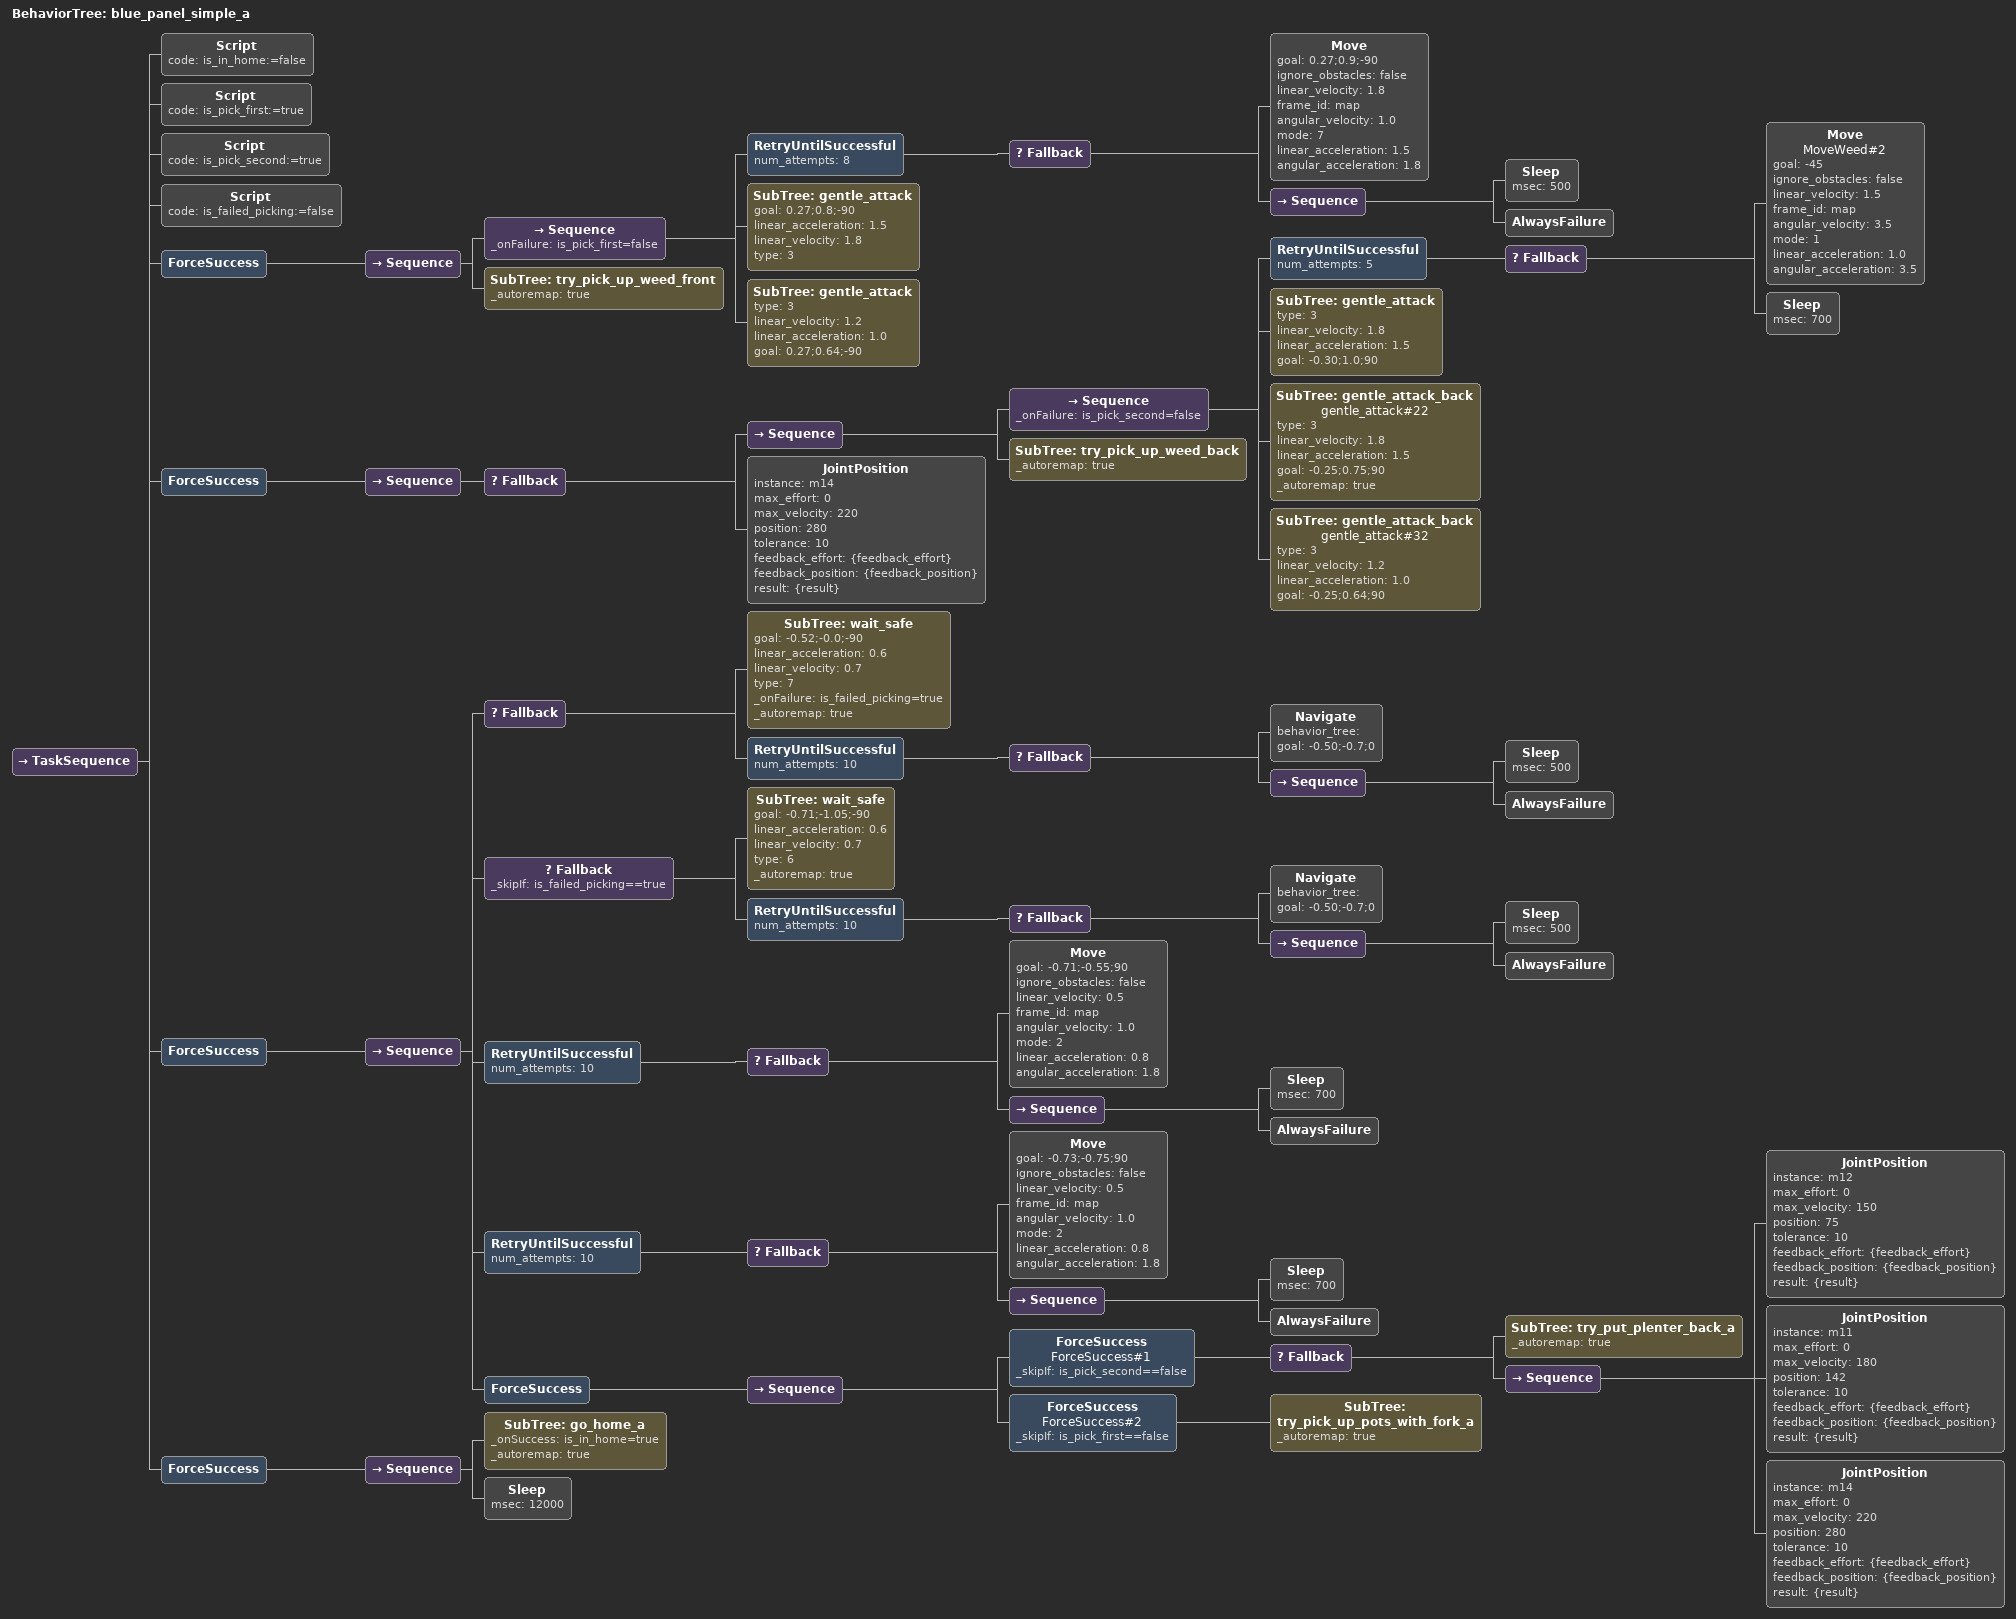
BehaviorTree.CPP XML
<BehaviorTree ID="blue_panel_simple_a">
  <TaskSequence>
    <Script code="is_in_home:=false"/>
    <Script code="is_pick_first:=true"/>
    <Script code="is_pick_second:=true"/>
    <Script code="is_failed_picking:=false"/>
    <ForceSuccess>
      <Sequence>
        <Sequence _onFailure="is_pick_first=false">
          <RetryUntilSuccessful num_attempts="8">
            <Fallback>
              <Move goal="0.27;0.9;-90" ignore_obstacles="false" linear_velocity="1.8" frame_id="map" angular_velocity="1.0" mode="7" linear_acceleration="1.5" angular_acceleration="1.8"/>
              <Sequence>
                <Sleep msec="500"/>
                <AlwaysFailure/>
              </Sequence>
            </Fallback>
          </RetryUntilSuccessful>
          <SubTree ID="gentle_attack" goal="0.27;0.8;-90" linear_acceleration="1.5" linear_velocity="1.8" type="3"/>
          <SubTree ID="gentle_attack" type="3" linear_velocity="1.2" linear_acceleration="1.0" goal="0.27;0.64;-90"/>
        </Sequence>
        <SubTree ID="try_pick_up_weed_front" _autoremap="true"/>
      </Sequence>
    </ForceSuccess>
    <ForceSuccess>
      <Sequence>
        <Fallback>
          <Sequence>
            <Sequence _onFailure="is_pick_second=false">
              <RetryUntilSuccessful num_attempts="5">
                <Fallback>
                  <Move name="MoveWeed#2" goal="-45" ignore_obstacles="false" linear_velocity="1.5" frame_id="map" angular_velocity="3.5" mode="1" linear_acceleration="1.0" angular_acceleration="3.5"/>
                  <Sleep msec="700"/>
                </Fallback>
              </RetryUntilSuccessful>
              <SubTree ID="gentle_attack" type="3" linear_velocity="1.8" linear_acceleration="1.5" goal="-0.30;1.0;90"/>
              <SubTree ID="gentle_attack_back" name="gentle_attack#22" type="3" linear_velocity="1.8" linear_acceleration="1.5" goal="-0.25;0.75;90" _autoremap="true"/>
              <SubTree ID="gentle_attack_back" name="gentle_attack#32" type="3" linear_velocity="1.2" linear_acceleration="1.0" goal="-0.25;0.64;90"/>
            </Sequence>
            <SubTree ID="try_pick_up_weed_back" _autoremap="true"/>
          </Sequence>
          <JointPosition instance="m14" max_effort="0" max_velocity="220" position="280" tolerance="10" feedback_effort="{feedback_effort}" feedback_position="{feedback_position}" result="{result}"/>
        </Fallback>
      </Sequence>
    </ForceSuccess>
    <ForceSuccess>
      <Sequence>
        <Fallback>
          <SubTree ID="wait_safe" goal="-0.52;-0.0;-90" linear_acceleration="0.6" linear_velocity="0.7" type="7" _onFailure="is_failed_picking=true" _autoremap="true"/>
          <RetryUntilSuccessful num_attempts="10">
            <Fallback>
              <Navigate behavior_tree="" goal="-0.50;-0.7;0"/>
              <Sequence>
                <Sleep msec="500"/>
                <AlwaysFailure/>
              </Sequence>
            </Fallback>
          </RetryUntilSuccessful>
        </Fallback>
        <Fallback _skipIf="is_failed_picking==true">
          <SubTree ID="wait_safe" goal="-0.71;-1.05;-90" linear_acceleration="0.6" linear_velocity="0.7" type="6" _autoremap="true"/>
          <RetryUntilSuccessful num_attempts="10">
            <Fallback>
              <Navigate behavior_tree="" goal="-0.50;-0.7;0"/>
              <Sequence>
                <Sleep msec="500"/>
                <AlwaysFailure/>
              </Sequence>
            </Fallback>
          </RetryUntilSuccessful>
        </Fallback>
        <RetryUntilSuccessful num_attempts="10">
          <Fallback>
            <Move goal="-0.71;-0.55;90" ignore_obstacles="false" linear_velocity="0.5" frame_id="map" angular_velocity="1.0" mode="2" linear_acceleration="0.8" angular_acceleration="1.8"/>
            <Sequence>
              <Sleep msec="700"/>
              <AlwaysFailure/>
            </Sequence>
          </Fallback>
        </RetryUntilSuccessful>
        <RetryUntilSuccessful num_attempts="10">
          <Fallback>
            <Move goal="-0.73;-0.75;90" ignore_obstacles="false" linear_velocity="0.5" frame_id="map" angular_velocity="1.0" mode="2" linear_acceleration="0.8" angular_acceleration="1.8"/>
            <Sequence>
              <Sleep msec="700"/>
              <AlwaysFailure/>
            </Sequence>
          </Fallback>
        </RetryUntilSuccessful>
        <ForceSuccess>
          <Sequence>
            <ForceSuccess name="ForceSuccess#1" _skipIf="is_pick_second==false">
              <Fallback>
                <SubTree ID="try_put_plenter_back_a" _autoremap="true"/>
                <Sequence>
                  <JointPosition instance="m12" max_effort="0" max_velocity="150" position="75" tolerance="10" feedback_effort="{feedback_effort}" feedback_position="{feedback_position}" result="{result}"/>
                  <JointPosition instance="m11" max_effort="0" max_velocity="180" position="142" tolerance="10" feedback_effort="{feedback_effort}" feedback_position="{feedback_position}" result="{result}"/>
                  <JointPosition instance="m14" max_effort="0" max_velocity="220" position="280" tolerance="10" feedback_effort="{feedback_effort}" feedback_position="{feedback_position}" result="{result}"/>
                </Sequence>
              </Fallback>
            </ForceSuccess>
            <ForceSuccess name="ForceSuccess#2" _skipIf="is_pick_first==false">
              <SubTree ID="try_pick_up_pots_with_fork_a" _autoremap="true"/>
            </ForceSuccess>
          </Sequence>
        </ForceSuccess>
      </Sequence>
    </ForceSuccess>
    <ForceSuccess>
      <Sequence>
        <SubTree ID="go_home_a" _onSuccess="is_in_home=true" _autoremap="true"/>
        <Sleep msec="12000"/>
      </Sequence>
    </ForceSuccess>
  </TaskSequence>
</BehaviorTree>
